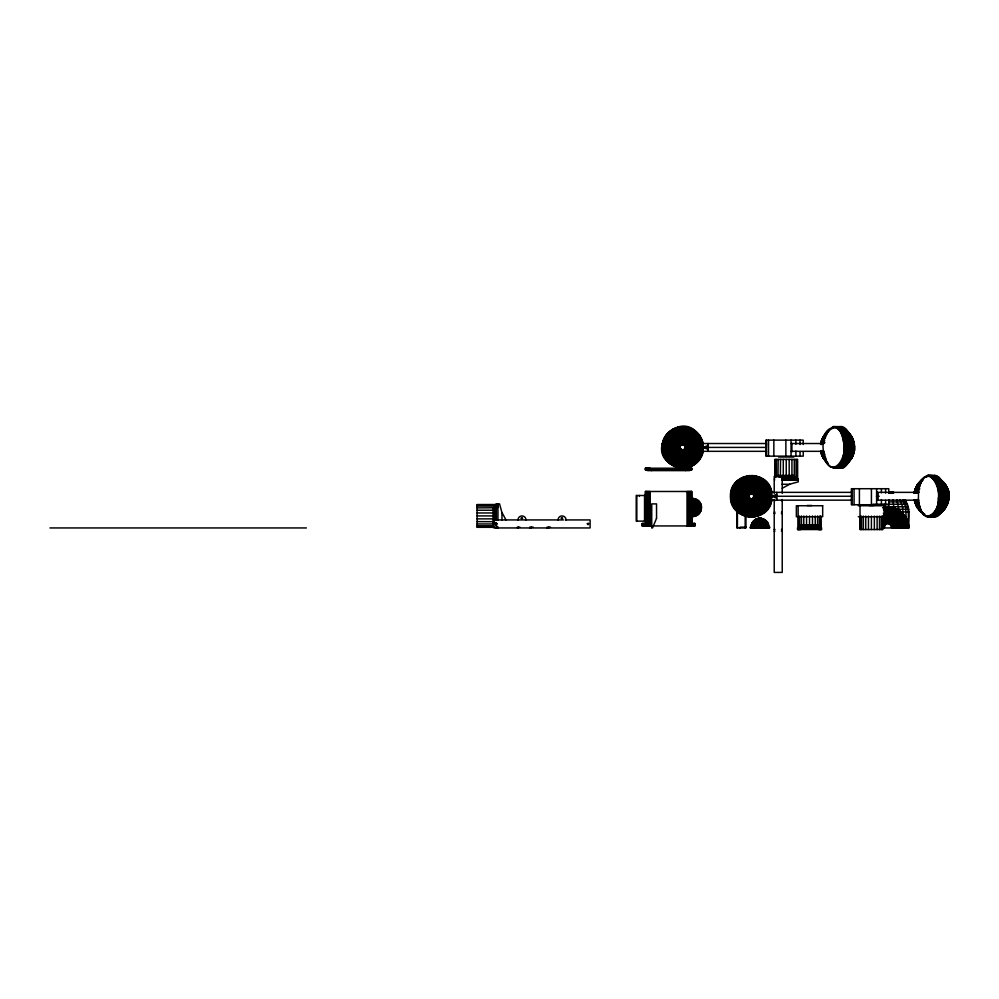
<?xml version="1.0" encoding="UTF-8"?>
<svg xmlns="http://www.w3.org/2000/svg" width="999" height="999" viewBox="0 0 999 999"><rect width="100%" height="100%" fill="white"/><g stroke="black" fill="none" stroke-linecap="round" stroke-linejoin="round"><path stroke-width="1.5" d="M828.296 431.093L828.82 430.644C824.799 433.916 820.354 438.998 821.453 444.53M823.276 450.799C824.225 474.026 844.192 472.49 844.093 450.025C852.584 451.361 856.692 444.218 853.183 454.545C851.672 455.569 855.082 450.699 854.557 448.726C854.807 446.203 854.245 443.731 853.633 441.308C848.75 423.339 822.002 420.754 823.526 443.519M915.746 488.236L917.994 483.828L922.352 479.483C917.119 482.567 913.223 492.519 915.571 491.758M915.434 492.157L915.621 490.372L915.259 491.77L915.846 491.046M917.981 500.162L921.078 511.451L923.775 515.109L927.559 517.057L934.14 516.233L940.022 513.424L945.666 507.617L948.376 500.099L947.639 503.396C957.142 481.056 917.931 460.502 917.981 492.357M844.093 450.025C844.255 441.845 843.481 429.77 834.415 426.623M853.608 448.189L853.833 445.566L844.093 444.805M844.155 448.726L853.87 448.339L853.883 447.415M853.87 448.339L853.87 446.491L844.155 446.103M887.237 507.28L884.24 513.211L882.729 527.947L908.903 527.947C908.328 518.643 911.125 507.704 904.757 499.725M928.208 517.095C942.769 511.101 942.769 481.418 928.208 475.424M945.554 497.352L945.554 495.167M947.551 495.367C948.7 506.168 940.946 517.057 929.52 516.933M938.61 497.564L947.452 497.302L948.863 497.052L948.875 496.266L948.863 495.467L947.452 495.229L938.61 494.955M927.559 475.462C939.947 471.004 962.774 502.834 938.548 498.876M757.604 527.147L758.278 520.854L759.615 518.319M886.65 522.552L887.736 507.28M821.116 451.685L822.502 456.668L827.622 463.136C824.762 463.274 818.606 447.764 821.765 453.234M840.059 428.209L837.799 427.335C846.003 428.196 854.357 436.388 853.558 444.817M914.535 500.099L917.606 508.179L924.824 514.572L924.25 514.16M947.601 492.569L947.502 491.071L947.714 492.994M948.376 492.42L948.401 491.246M885.351 523.938L886.063 513.211L887.574 507.28M682.529 450.137C672.464 442.819 693.431 444.18 682.529 450.137L681.393 468.206C633.266 456.568 685.589 397.227 703.171 443.519M662.574 447.415C661.388 420.629 705.656 422.028 702.784 448.676C702.347 475.487 658.091 471.316 662.824 444.905M666.845 446.416L666.845 448.414M696.84 448.301L696.84 446.528M701.71 451.048L701.947 447.415M766.433 451.323L702.722 451.323L702.722 443.519L766.433 443.519L765.846 456.143L803.221 456.143L803.221 451.773M771.815 500.162C768.531 524.413 729.183 520.691 730.506 496.266C729.183 471.828 768.531 468.106 771.815 492.357M748.626 496.266C755.232 485.764 755.294 506.755 748.626 496.266L730.506 496.266M755.469 527.147L756.767 520.854L759.327 518.319M851.947 500.162L771.365 500.162L771.365 492.357L851.947 492.357M884.09 523.938L885.151 513.211L887.399 507.28M914.797 491.57L915.509 488.673L915.421 492.332M937.349 506.293L941.707 505.956L946.44 504.22L948.088 502.372L947.826 499.438M753.621 527.147L755.469 520.854L759.09 518.319M795.953 479.058L794.492 476.91L777.971 476.91L778.184 459.428M799.525 527.947L800.898 527.01L801.473 524.737L817.569 524.737L818.131 527.01L819.517 527.947M845.878 449.912L845.941 448.663M847.851 449.837L847.851 444.992M853.833 449.263L853.883 447.752L854.407 448.214M854.37 449.001L854.407 447.914M948.825 497.852L948.338 496.603M820.878 450.811L820.966 452.435M821.74 452.247L821.665 450.686M914.422 499.662L917.244 507.617L923.438 513.736L918.805 508.541M948.488 492.869C949.062 486.426 941.995 483.653 936.637 484.016M682.879 444.705L684.015 426.623M750.037 517.057L751.173 498.976M751.51 493.543L752.647 475.462M751.323 527.147C750.674 515.684 769.355 515.796 768.805 527.147M751.011 527.147C750.948 522.802 754.47 518.793 758.79 518.319M852.746 452.31L851.76 455.744L852.01 455.007M914.959 491.183L917.244 484.915L921.84 479.932M851.048 449.587L850.686 452.784M853.596 448.376C854.819 459.215 844.28 468.543 833.765 468.256M854.395 448.414C855.431 455.007 848.626 458.179 842.894 457.455M946.577 499.238L946.577 493.281M948.313 496.94L948.675 499.413L947.202 500.374L938.311 501.448M884.078 504.245L883.853 506.73L908.216 506.73M827.472 432.804L821.715 439.96L820.878 444.018L823.351 436.675L827.784 431.605L824.837 436.813L823.276 444.031M915.121 490.809L916.57 486.176L920.778 483.079C929.432 464.51 941.133 488.723 938.148 498.776C939.922 511.875 924.1 525.511 919.667 506.58L915.721 504.158L914.347 500.187L918.643 502.21M664.71 440.297L663.486 448.626L665.746 456.743M701.173 448.576L700.886 450.886M701.798 449.825L701.91 448.626M731.518 495.017L731.643 493.768M737.2 495.367L737.874 491.883M769.705 498.576L769.705 493.943M822.052 444.318L822.489 441.333L823.75 440.771M843.855 452.597L852.746 451.523L853.009 447.415L852.609 442.307L843.668 440.984M835.464 468.032C845.216 467.682 855.082 458.379 853.845 448.426M915.596 493.169L918.056 484.215L921.652 481.431L916.046 487.012M916.333 493.281L916.582 491.346M917.507 493.007L917.619 491.945M918.905 488.886L918.343 492.657L916.82 492.882L918.381 485.651L921.328 480.444M918.518 491.283L918.381 500.012M943.943 499.725L943.655 501.985M934.852 512.312L941.258 511.088L944.467 509.003L947.664 503.721L948.8 497.752L948.088 502.372M853.158 453.234C852.359 460.389 845.454 466.471 838.198 466.271M680.094 468.094L682.367 450.112M683.041 444.717L685.314 426.748M748.738 516.933L750.998 498.963M751.685 493.568L753.958 475.586M494.13 524.063L493.144 523.963L493.144 507.879L496.753 506.206M821.952 441.271L822.801 437.649L826.66 432.455M821.653 450.849L821.952 455.507L826.66 462.375M824.525 437.749L821.49 440.621L820.703 444.268L822.439 438.761L824.837 436.813M821.49 444.38L821.727 442.932L821.365 444.318L821.59 443.643M843.668 453.858L851.36 452.997L852.609 452.522L852.896 450.936M918.643 490.309L914.934 491.708L914.122 493.044L915.721 488.374L919.667 485.951L919.355 486.988L915.484 489.16L914.235 493.106L916.258 486.875L920.778 483.079M477.11 510.227L493.643 510.214L496.753 508.216M853.958 442.395L854.395 446.416L853.621 446.94M938.123 489.822L947.064 491.158L948.563 492.345L948.8 494.767L948.8 493.044C947.089 485.302 941.533 477.047 932.654 477.41M662.412 443.544L662.412 451.286L665.259 458.491M663.611 445.005L663.798 443.806M665.496 445.242L665.896 443.106M668.793 444.767L668.793 450.074M699.75 450.674L699.75 444.168M731.056 492.395L730.731 497.564L731.693 502.647M731.58 492.495C725.386 518.581 769.13 525.499 771.315 498.788C775.848 473.189 733.291 467.819 731.468 493.756M735.726 493.281L735.726 499.238M767.107 498.251L766.733 500.212M782.454 478.658L783.278 475.949L783.291 459.428M824.237 442.058L824.637 440.035M851.71 453.271L851.885 452.335M852.771 451.798C852.572 458.491 847.614 464.348 840.409 463.474M947.651 500.749L947.901 499.95L947.502 501.461L947.776 500.024M948.675 498.726L947.614 502.072M825.961 434.265C820.566 441.009 822.739 436.501 821.553 444.243M821.553 450.586L821.315 453.546M678.796 467.882L682.192 450.087M683.216 444.742L686.613 426.948M747.439 516.733L750.836 498.938M751.847 493.593L755.244 475.799M496.665 523.576C493.294 522.352 497.477 526.723 496.341 523.114L496.753 525.074M692.632 516.408C704.058 516.933 704.058 498.089 692.632 498.613M692.632 516.096C696.865 516.171 700.923 512.887 701.448 508.628L698.051 513.623L692.632 515.209M780.369 476.91L780.544 459.428M821.478 443.731L821.74 442.594M822.302 442.207L824.15 436.101L826.385 433.516M847.252 454.545L846.727 456.743M919.155 487.737L918.843 489.173L915.096 490.834L914.322 493.331M919.455 489.448L919.679 488.386M939.46 504.72L939.709 503.571M944.954 502.647L944.492 504.62M664.522 443.943L664.772 442.819M701.61 451.024L699.038 457.792M702.984 451.323L700.811 457.367M682.879 450.137L684.015 468.206C693.269 467.769 701.573 460.452 703.171 451.323M734.302 493.007L734.839 490.896M765.259 498.913L764.822 500.636M769.742 502.247L770.591 496.266L769.992 491.471M771.628 500.162L770.991 502.647M948.75 494.28L948.675 493.106L947.202 492.145L938.311 491.083M822.689 440.596L821.877 442.22M823.401 440.646L823.638 439.76M918.168 488.873L918.705 486.963M945.966 503.034L945.491 504.782M948.251 500.536L943.568 507.317M677.522 467.594L682.03 450.049M683.378 444.78L687.886 427.235M746.166 516.446L750.674 498.901M752.022 493.631L756.53 476.086M888.773 493.081L888.773 488.711L851.385 488.711L851.385 504.732L888.773 504.732L888.773 500.362M701.448 508.329L698.925 511.95L692.632 513.798M663.461 442.482L663.811 441.283M667.307 443.469L667.931 441.57M696.428 450.936L695.878 452.634M697.814 452.335L698.101 451.373M731.33 491.121L733.903 485.189L737.2 481.206M733.416 491.658L733.741 490.546M767.844 501.623L768.144 500.574M769.267 500.861L768.556 503.071M769.992 501.048L767.594 506.58M852.572 454.145L853.021 452.784M915.596 490.384L915.146 491.995L915.421 491.071M821.128 441.833L820.991 443.581M822.077 441.533L827.622 431.693L824.849 434.503L823.026 438.286M849.762 456.718L850.037 455.781M914.672 490.684C913.473 495.729 915.484 486.75 919.08 488.061L920.916 482.542M915.446 490.896L915.309 492.569M496.341 512.137L493.643 512.962L477.11 512.974M822.689 439.647L822.277 441.034L822.701 440.109M853.408 454.058C852.322 459.178 846.34 460.764 841.795 460.701M676.261 467.232L681.867 450M683.541 444.83L689.148 427.597M744.904 516.083L750.499 498.851M752.185 493.681L757.779 476.448M821.965 439.822L824.45 434.977L827.297 432.18M752.434 525.062L752.971 523.139M948.8 499.475L945.816 501.835L938.123 502.697M947.164 504.283L945.304 508.179L940.746 512.499L941.757 511.988L947.402 503.858L946.016 507.005L943.418 509.415L935.351 511.451M699.575 511.513L700.374 509.577M822.464 440.247L822.239 440.884L822.914 439.822M825.162 438.124L825.798 436.363M849.949 458.578C848.763 463.573 843.743 470.866 837.936 467.232M850.748 456.755L851.036 455.931M915.034 489.46L918.381 485.651M916.445 488.673L916.483 487.912M917.432 487.749L917.706 486.925M940.534 507.642L940.871 506.63M943.905 506.456L944.217 505.556M854.407 446.615C854.058 446.69 853.92 440.022 852.122 437.649M700.374 509.515L699.575 511.376M852.447 455.844L849.6 460.789L846.528 462.15M669.23 443.044L670.741 439.822M698.838 453.808L699.2 452.784M699.912 454.233L700.311 453.134M700.699 454.545L701.111 453.396M732.454 490.122L732.879 488.948M733.441 489.173L732.13 495.054L732.604 501.073M736.226 491.346L736.563 490.409M919.28 482.305L922.639 480.007L917.606 484.34L916.008 487.837L919.667 482.255L923.438 478.783M946.902 504.695C944.917 510.651 939.11 515.334 932.654 515.109M948.675 499.413L948.75 498.239M840.896 462.599L848.963 460.576L851.56 458.154L852.184 456.218L850.074 460.327M916.283 487.462L918.393 483.354M823.438 438.386L823.164 439.085L824.799 436.538M919.005 486.063L919.704 484.39M920.004 484.952L920.379 483.991M936.587 514.448C950.848 509.365 950.349 478.409 933.228 478.009M945.204 505.606L944.567 507.142M675.037 466.795L681.705 449.95M683.703 444.892L690.371 428.047M743.668 515.634L750.336 498.788M752.347 493.731L759.015 476.885M701.448 508.091L698.051 511.038L692.632 511.95M916.558 487.137L919.667 482.255M946.053 505.694C944.879 510.926 939.222 513.199 934.34 513.124M753.496 524.075L753.895 523.139M664.81 440.334L665.746 438.099M665.496 440.609L667.732 436.538M666.57 441.034L667.007 440.035M700.674 455.869L701.173 454.732M733.353 489.135L733.828 488.024M734.14 489.448L734.602 488.386M735.214 489.872L735.651 488.873M738.174 491.046L738.935 489.435M765.721 503.034L766.121 502.11M767.469 502.647L765.996 505.556M770.554 503.871L767.257 509.428L763.486 512.974M848.875 460.189C847.377 464.872 842.806 468.931 837.649 467.12L838.898 467.282M918.693 484.677L916.757 487.375M939.759 509.515L940.159 508.591M945.941 505.294L945.641 505.956L946.428 504.607M948.963 498.214L946.103 499.637L938.448 500.162M673.838 466.271L681.543 449.875M683.865 444.955L691.57 428.559M742.469 515.109L750.187 498.726M752.497 493.806L760.214 477.41M824.237 452.784C829.17 482.979 848.963 459.053 843.293 441.221C838.486 412.4 817.856 436.838 824.237 453.608M844.879 461.526L845.304 460.664M849.762 459.003L850.124 458.291L848.763 459.29M850.798 457.717L851.41 456.818L850.549 458.329L851.198 457.117M664.01 438.623L667.644 433.279M668.319 440.646L668.781 439.76M697.09 454.183L694.954 457.554M697.901 455.781L698.401 454.807M699.662 456.743L700.212 455.656M733.366 487.799L733.94 486.688M733.928 488.061L737.312 483.079M763.76 503.084L764.16 502.297M767.569 505.182L768.094 504.145M768.905 505.919L769.467 504.795M672.664 465.671L681.393 449.8M684.015 445.03L692.744 429.158M741.308 514.522L750.037 498.651M752.659 493.881L761.375 478.009M853.596 446.453L854.432 444.83L852.746 443.306L843.855 442.232M854.395 446.416L853.833 445.566M948.313 495.591C949.425 492.782 940.658 494.143 938.548 493.656M824.038 437.087L824.724 435.951M940.758 510.526L941.195 509.752M942.419 509.627L942.831 508.916M941.832 511.451C940.196 515.222 935.476 518.918 931.48 516.083L938.098 514.572M943.843 508.503L944.992 507.18L943.443 509.115L947.414 504.345L947.726 499.7M946.153 505.157L945.566 506.131M699.575 510.976L700.037 510.576M947.152 504.945L943.818 508.616L935.813 510.526M853.845 446.403L854.22 444.268M851.485 456.443L852.222 455.194M665.297 437.849L665.933 436.775M665.834 438.149L666.445 437.1M667.494 439.061L668.668 437.225M695.117 454.245L693.618 456.443M735.127 487.35L735.714 486.338M736.138 487.899L736.7 486.963M737.412 488.611L737.924 487.749M765.271 503.921L763.586 506.393M768.306 505.581L766.995 507.642M944.517 509.178L946.627 505.057M852.122 457.192C848.675 462.175 843.306 468.444 836.55 467.182M919.23 482.567L916.857 486.838M853.433 454.208L850.399 457.08L842.557 458.578M947.889 503.059L944.53 506.868L936.637 508.503M671.54 465.01L681.243 449.712M684.165 445.117L693.868 429.82M740.184 513.848L749.887 498.563M752.796 493.968L762.512 478.671M850.411 459.215L845.778 463.811L847.439 462.038M847.539 461.451L847.964 460.789M917.045 486.863L917.669 485.964M940.583 512.475L941.083 511.7M753.209 523.139L753.558 522.265M942.806 510.526L944.105 508.541M821.29 441.308L824.225 438.723M849.262 459.877L846.29 463.648L842.781 465.459M666.37 437.05L667.045 436.039M669.28 438.898L669.842 438.074M697.352 456.718L696.066 458.479M697.677 458.291L698.326 457.33M698.276 458.728L698.95 457.729M698.776 459.09L699.475 458.054M699.412 459.565L700.149 458.491M739.385 488.673L743.756 484.303M762.799 504.582L763.311 503.858M767.557 508.041L768.256 506.993M699.575 510.339L700.037 509.677M670.454 464.273L681.106 449.612L669.417 463.474M684.303 445.217L694.954 430.557M739.098 513.124L749.75 498.464M752.946 494.055L763.586 479.408M849 460.277L847.714 461.8L848.638 460.589M920.928 482.23L921.378 481.618L918.268 484.802L919.467 483.404M941.533 510.914L941.995 510.302L940.296 511.238M884.078 509.902L886.912 507.28M754.407 522.265L755.007 521.478M701.448 507.804L698.051 509.34L692.632 509.815M667.132 436.101C673.438 426.86 687.949 425.487 695.878 433.379M671.241 439.085L673.676 436.501M695.953 461.526L698.363 458.791M735.139 484.49L735.913 483.491M736.375 485.377L737.087 484.465M737.312 486.063L739.472 483.616M765.609 508.054L766.32 507.142M766.171 508.528L766.92 507.579M766.645 508.928L767.419 507.942M684.44 445.317L695.978 431.368M738.061 512.312L749.612 498.351M753.071 494.168L764.622 480.207M823.451 436.713L824.512 435.626M824.125 437.125L824.799 436.376M847.09 462.062L846.615 462.624L848.151 461.351M930.806 516.446C947.751 513.998 947.751 478.533 930.806 476.086M940.071 513.174L936.575 515.946L932.816 515.946M826.285 434.24L827.209 433.042M824.375 436.501L826.548 434.765M848.226 460.889L845.629 463.548L846.128 463.111M943.256 510.277L936.925 515.172L929.27 516.758L931.617 516.233L930.993 516.033M667.27 434.652L668.094 433.703M667.394 434.752L672.065 430.644M668.443 435.614L671.827 432.442M669.33 436.363L670.054 435.539M670.454 437.287L671.116 436.538M697.539 459.69L690.896 464.835M698.626 460.589L694.842 464.123L689.085 467.057M739.098 486.126L739.76 485.377M762.262 505.294L761.038 506.593M765.446 509.515L766.258 508.591M922.676 479.857L920.554 481.793M918.343 485.377L917.457 486.351M668.443 462.599L680.843 449.4M696.965 432.23L684.69 445.554L697.889 433.154M737.075 511.451L749.487 498.239M753.209 494.28L765.609 481.068M851.897 456.543C850.461 461.738 845.054 464.46 839.884 464.273M496.341 508.791L496.753 505.869M694.293 458.291L692.831 459.665M695.354 459.29L692.906 461.451M685.576 470.616L685.976 469.817M689.984 469.817L689.585 470.616L647.589 470.616L647.19 469.817M737.237 483.017L742.02 479.308L748.925 477.16M765.371 509.44L762.662 511.838M796.328 479.058L796.503 480.257M667.519 461.675L680.719 449.275M736.151 510.526L749.362 498.126M753.321 494.405L766.533 482.005M668.568 432.355L672.752 429.32L678.833 427.122M694.505 461.675L695.379 460.914M696.303 461.9L694.38 463.486M761.475 508.503L762.225 507.854M762.399 509.627L763.224 508.916M763.136 510.526L764.01 509.752M764.01 511.563L764.947 510.739M948.338 495.929L948.863 495.467M823.613 437.737L826.835 432.817M841.82 465.409L842.369 464.922L840.259 465.384M697.514 513.648L698.301 512.986L696.64 514.448M920.304 482.33L922.651 480.644M666.645 460.701L680.606 449.15L665.846 459.665M684.802 445.679L698.763 434.14M732.654 505.057L735.426 509.428L749.25 498.002M753.433 494.53L767.394 482.979M845.029 464.897L850.037 459.478M939.485 513.736L941.258 512.275M849.175 461.376L843.83 464.41L839.347 465.01M943.63 510.214L938.273 513.249L933.803 513.848M940.234 512.662L936.325 515.359L934.515 515.472M845.266 463.911L839.06 467.507M669.929 431.98L671.965 430.507M672.577 435.164L675.049 433.491M691.733 458.329L689.522 459.827M694.48 463.623L695.479 462.849M738.174 480.344L741.395 478.159M740.284 482.892L742.045 481.618M741.208 484.016L742.007 483.404M759.665 507.717L760.376 507.18M684.902 445.816L699.562 435.164M734.49 508.503L749.138 497.864L733.753 507.43M753.546 494.667L768.206 484.016M825.686 433.716L826.573 433.141M839.684 465.884L838.498 466.658M833.104 468.206C851.21 468.506 851.385 427.397 834.177 427.122M920.666 480.894L921.665 480.257M822.489 441.333L820.579 444.193L823.551 441.845M884.065 508.691L886.6 507.28M825.186 435.914L821.952 439.335L821.653 443.981M757.08 520.204L757.741 519.742L755.032 520.779L755.681 520.779M755.194 520.779L756.955 519.742M674.375 435.951L675.112 435.452M739.672 480.194L740.696 479.495M740.459 481.293L741.42 480.631M759.864 509.677L760.689 509.115M762.225 511.238L760.264 512.487M761.713 512.599L762.724 511.913M782.229 488.274L789.872 484.165L798.251 481.868L798.251 478.658L781.83 478.658M887.075 507.28L883.99 511.413L900.599 511.413L905.956 517.519L908.566 525.224L891.82 525.224M665.109 458.578L680.406 448.876M685.002 445.954L700.299 436.251M753.646 494.805L768.93 485.102M852.609 452.522L854.345 450.636L853.758 449.088M691.221 460.839L689.472 461.8M691.058 462.624L691.995 462.062M691.62 463.636L692.619 463.049M692.032 464.373L693.069 463.761M693.343 464.185L691.158 465.384M742.831 482.842L743.681 482.33M759.702 511.463L760.639 510.914M761.663 512.512L754.969 515.272M762.412 513.698L760.139 514.947M843.918 465.322L840.671 466.67M837.936 427.597C842.794 424.325 847.764 429.732 849.187 434.14M842.706 465.347C856.593 460.826 854.882 426.598 838.673 428.009M696.64 513.523L697.514 513.011M938.923 513.986L933.516 516.346L931.193 515.971L934.702 516.296M756.443 520.204L758.116 519.405M935.114 515.509L937.799 514.273M664.447 457.455L680.319 448.726M685.089 446.103L700.961 437.375M733.091 506.293L748.963 497.577M753.733 494.955L769.605 486.226M673.051 429.857L675.324 428.796M673.788 431.193L674.824 430.669M674.35 432.217L676.311 431.281M675.873 435.002L676.673 434.602M742.432 480.044L743.468 479.52M742.981 481.056L743.955 480.569M744.517 483.853L747.826 482.542M496.753 507.754L477.11 507.879M823.975 439.735L821.103 442.02L820.778 444.48M821.265 443.756L824.937 442.632M852.746 451.523L854.22 450.574L853.808 448.763M914.809 492.594L918.468 491.471M663.848 456.293L680.244 448.576M685.164 446.253L701.56 438.549M732.492 505.132L748.888 497.415M753.808 495.104L770.192 487.387M886.75 507.28L883.478 509.902L898.301 509.902L900.599 511.413M944.192 507.767L936.238 509.54M932.104 476.086C936.525 473.751 940.758 478.184 942.294 482.005M918.805 483.978L919.592 483.678M946.89 502.347L937.899 503.933M675.936 433.042L676.847 432.642M687.924 460.589L688.736 460.239M689.085 463.548L690.097 463.111M689.522 464.622L690.584 464.16M689.822 465.409L690.946 464.922M742.544 477.572L750.049 475.649M743.106 478.746L744.218 478.271M744.58 481.88L745.491 481.481M757.379 509.078L755.719 509.74M757.729 512.4L758.728 511.963M841.245 465.821C852.259 457.604 852.222 429.008 835.713 426.948M843.643 465.721L836.35 467.594M663.336 455.082L680.169 448.414M685.227 446.416L702.072 439.747M731.967 503.933L748.813 497.265M753.87 495.267L770.716 488.586M708.129 445.467L703.109 447.415L708.129 449.375M776.772 494.305L771.74 496.266L776.772 498.214M886.45 507.28L883.64 508.691L895.866 508.691C901.76 511.138 906.343 516.396 907.991 522.552L889.172 522.552L888.086 507.28M675.886 430.207L678.096 429.495M687.612 462.537L688.548 462.2M689.785 465.309C682.654 468.244 673.888 466.283 668.668 460.589M688.835 466.308L690.009 465.884M688.898 466.471L690.084 466.046M744.03 477.797L745.204 477.372M744.53 479.058L745.629 478.658M744.954 480.132L747.027 479.458M757.192 511.038L755.294 511.663M695.691 514.91L693.681 515.184M884.739 507.817L886.313 507.28M662.886 453.858L680.119 448.251M685.289 446.578L702.522 440.984M731.53 502.697L748.763 497.102M753.933 495.417L771.166 489.822M836.862 427.122L840.733 427.122M838.373 467.182L836.488 467.544L839.447 468.032M946.902 487.837C943.88 479.732 934.752 474.537 926.26 475.799M932.816 476.585C937.724 474.675 942.482 481.468 943.718 483.803M931.293 516.233L933.64 516.758L929.395 516.346L933.678 515.971M884.477 507.817L886.175 507.28M805.731 527.947L806.53 525.724L806.568 515.996M695.691 513.923L693.681 514.385M676.723 429.008L677.896 428.671M678.321 433.941L680.044 433.504M688.061 463.923L685.951 464.46M687.312 465.347L688.423 465.022M746.428 481.143L748.363 480.644M755.943 514.185L757.067 513.861M756.28 515.496L757.479 515.147M757.729 515.909C749.887 518.556 740.634 515.871 735.426 509.428M884.215 507.817L886.051 507.28L883.978 507.817M662.524 452.597L680.069 448.089M685.339 446.74L702.884 442.232M731.168 501.448L748.713 496.94M753.983 495.591L771.528 491.083M883.753 507.817L885.813 507.28M883.353 507.817L885.614 507.28L883.553 507.817C896.315 504.395 908.665 515.309 908.74 527.947M836.113 468.069L838.436 467.544M930.032 476.136L936.65 475.799M758.903 518.319C754.457 519.018 751.91 523.726 752.172 527.947M930.569 516.92L932.879 516.383M883.178 507.817L885.526 507.28L883.029 507.817M929.919 516.883L932.254 516.346M836.987 467.232L841.545 466.558L843.281 465.047L838.785 465.671M677.722 428.009L678.945 427.734M677.759 428.184L680.219 427.709M678.746 432.018L680.706 431.643M686.226 461.138L683.591 461.55M686.325 466.421L687.512 466.158M687.836 467.42L680.119 467.907L671.64 464.86M746.365 476.86L747.589 476.585M746.403 477.023L747.627 476.748M754.869 509.977L747.826 509.977M755.656 513.061L753.521 513.474M756.131 514.91L750.137 515.472L744.255 514.16M937.736 513.898L933.228 514.522M662.237 451.323L680.032 447.927M685.376 446.903L702.747 443.593M730.881 500.162L748.676 496.765M754.02 495.754L771.378 492.445M934.702 475.424L930.406 475.974L936.001 475.586M928.208 516.296L931.73 515.971L929.47 516.133M685.676 463.024L679.72 463.024M747.876 478.084L754.807 478.084M753.858 516.133L755.094 515.946M802.209 527.947L803.745 525.724L803.833 515.996M662.037 450.025L680.007 447.752M685.401 447.077L702.946 444.855M730.669 498.876L748.651 496.603M754.045 495.916L771.59 493.706M680.119 426.923L681.405 426.798M680.381 429.058L685.027 429.058M683.953 467.245L685.189 467.12M748.913 477.06L753.77 477.06M749.175 479.045L753.521 479.045M753.333 512.025L749.35 512.025M753.833 515.971L748.85 515.971M840.097 426.923L842.469 426.748M841.807 426.623L833.765 426.585M835.014 467.295L837.274 467.12L836.026 467.282M835.713 467.882L838.049 467.707M930.169 516.733C945.166 512.025 945.166 480.494 930.169 475.799M837.599 466.795C855.269 465.621 855.269 429.22 837.599 428.047M932.055 515.634C949.712 514.46 949.712 478.059 932.055 476.885M925.623 516.446L927.996 516.271M830.544 467.232L832.929 467.057M936.15 477.06L938.536 476.885M661.912 448.726L679.994 447.589M685.414 447.252L703.059 446.141M931.692 475.649L932.342 475.599M730.544 497.564L748.626 496.428M754.058 496.091L771.703 494.98M931.105 516.083L929.857 516.083M841.358 461.675C846.653 461.963 853.471 459.016 853.333 452.872L849.612 454.508L843.443 455.082M693.681 513.124L691.832 513.174M842.194 459.665C847.639 460.252 855.668 456.605 853.558 450.012M937.012 507.43L941.383 507.042L946.178 505.119L947.427 503.359L947.714 499.525M843.193 456.293C847.177 456.58 856.068 455.207 853.695 449.4M937.636 505.132C941.395 504.982 948.638 504.87 948.488 499.662M843.993 451.323L852.871 450.512L854.345 448.913M790.983 443.519L823.938 443.519M661.862 447.415L679.982 447.415M685.426 447.415L766.433 447.415M844.18 447.415L854.595 447.415M790.983 451.323L823.938 451.323M778.621 457.018L793.843 457.018M645.354 468.219L691.832 468.219L691.832 469.817L645.354 469.817M647.19 470.217L689.984 470.217M778.184 475.449L794.28 475.449L794.492 476.91M778.159 475.949L794.305 475.949M778.096 476.448L794.38 476.448M783.129 477.335L794.655 477.335M783.041 477.722L794.854 477.722M782.941 478.046L795.079 478.046M782.829 478.309L795.341 478.309M782.716 478.496L795.629 478.496M781.83 480.257L798.251 480.257M781.917 484.265L789.622 484.265M888.86 492.057L894.055 492.569L888.86 492.569M918.98 492.357L877.909 492.357L877.909 500.162L918.98 500.162M645.354 495.492L636.213 495.492L636.213 521.128L645.354 521.128M754.058 496.266L851.947 496.266M876.398 496.266L879.22 496.266M938.635 496.266L949.05 496.266M691.832 497.802L692.632 497.802L692.632 517.207L691.832 517.207M691.832 498.139L692.632 498.139M691.832 499.1L692.632 499.1M691.832 500.649L692.632 500.649M774.213 500.661L775.012 500.661M781.43 500.661L782.229 500.661M691.832 501.835L693.681 501.885M888.86 501.898L906.218 501.898M691.832 502.659L692.632 502.659M496.341 504.058L497.952 504.058M496.341 504.245L497.952 504.245M872.839 504.245L907.379 504.245M497.952 504.52L477.11 504.545L477.11 527.297L497.952 527.335M477.11 504.932L497.952 504.845M691.832 504.994L692.632 504.994M496.341 505.219L497.952 505.219M807.117 505.506L811.925 505.506M869.018 505.506L873.825 505.506M497.952 505.656L496.753 505.993M858.266 505.744L884.577 505.744M477.11 506.068L497.952 506.118M497.952 506.605L496.753 506.78M496.341 507.105L497.952 507.105M885.214 507.28L893.306 507.817L898.251 509.902M691.832 507.504L701.448 507.504M895.204 509.303L908.728 509.303M691.832 510.014L692.632 510.014M897.901 510.589L899.724 512.05M900.261 511.913L908.903 511.913M774.213 512.2L775.012 512.2M781.43 512.2L782.229 512.2M691.832 512.362L692.632 512.362M883.353 513.211L902.646 513.211M774.213 513.561L775.012 513.561M781.43 513.561L782.229 513.561M886.138 513.773L889.684 513.773M890.559 513.773L893.131 513.773M895.504 513.773L896.24 513.773M897.601 513.773L898.238 513.773M899.375 513.773L900.324 513.773M900.723 513.773L903.021 515.746M691.832 514.373L692.632 514.373M883.803 515.259L904.445 515.259M884.927 515.746L887.911 515.746M896.428 515.746L898.039 515.746M899.5 515.746L900.161 515.746M477.11 515.921L496.341 515.921M691.832 515.909L692.632 515.909M858.266 516.72L884.577 516.72M691.832 516.883L692.632 516.883M882.329 517.519L905.956 517.519M890.084 517.932L898.113 517.932M900.561 517.932L901.947 517.932M757.604 518.543C763.099 516.945 768.668 521.615 768.506 527.147M477.11 518.868L493.643 518.881L496.341 519.705M756.505 518.918L763.311 518.918M755.469 519.443L764.36 519.443M563.448 519.93L493.943 519.93L493.943 527.947L590.109 527.947L590.109 519.93L565.297 519.93M883.128 519.967L907.154 519.967M754.495 520.079L765.321 520.079M758.653 520.779L764.622 520.779M753.621 520.854L766.196 520.854M477.11 521.615L494.13 521.69M752.859 521.728L766.97 521.728M882.904 522.552L887.911 522.552L887.911 507.28M752.21 522.689L767.619 522.689M896.153 522.752L898.276 522.752M900.249 522.752L901.16 522.752M766.845 523.139L767.057 524.075M645.354 523.538L642.145 523.538L642.17 525.936L695.029 525.936L694.954 523.538M691.832 523.538L695.029 523.538M751.698 523.738L768.131 523.738M477.11 523.963L493.144 523.963M891.82 523.938L884.003 523.938L884.003 527.947L887.911 519.93L891.82 527.947L891.008 515.259L888.423 507.28M751.323 524.837L768.506 524.837M801.448 525.237L817.582 525.237M882.766 525.224L884.003 525.224M477.11 525.774L493.394 525.774M801.373 525.724L817.657 525.724M751.086 525.986L768.731 525.986M801.26 526.198L817.781 526.198M801.098 526.623L817.931 526.623M477.11 526.91L493.394 526.91M800.898 527.01L818.131 527.01M519.817 527.147L517.37 527.147L517.37 527.947M533.229 527.147L529.882 527.147L529.882 527.947M550.499 527.147L547.09 527.147L547.09 527.947M745.966 527.147L740.009 527.147L740.009 527.947M800.661 527.335L818.368 527.335M496.341 527.597L497.952 527.597M800.399 527.597L818.631 527.597M496.341 527.784L497.952 527.784M800.124 527.784L818.905 527.784M49.95 527.947L306.393 527.947M774.213 529.408L775.012 529.408M781.43 529.408L782.229 529.408M774.213 531.118L775.012 531.118M781.43 531.131L782.229 531.131M843.993 443.519C847.015 444.143 853.071 442.507 854.345 445.929M938.448 492.357L947.314 493.169L948.763 493.881L948.838 495.267M692.632 505.207L698.925 505.881L701.448 507.205M843.443 439.747C847.115 439.71 855.931 440.122 853.758 445.754M937.899 488.586C941.558 488.811 948.975 488.523 948.675 493.793M682.704 426.76L687.836 427.41L692.657 429.32M843.193 438.549L850.948 439.735L853.82 442.02M937.636 487.387L943.83 488.061L948.263 490.859M692.632 503.059L698.925 504.358L701.448 506.93M842.894 437.375C847.939 435.864 856.18 441.133 853.646 444.93M937.349 486.226L945.141 487.574L947.427 489.16L948.251 491.995L947.614 490.447M842.557 436.251L850.399 437.749L853.433 440.621M937.012 485.102C941.133 485.164 947.089 485.889 948.238 490.684M842.194 435.164L846.578 435.589L851.435 437.699L853.183 441.146L853.608 446.653M692.632 501.223L698.925 503.059L701.448 506.693M841.795 434.14C846.79 433.903 853.72 436.326 853.508 442.332M936.238 482.979C941.233 482.742 948.176 485.177 947.951 491.183M841.358 433.154L849.362 435.064L851.897 437.337L853.333 441.958L852.572 440.684M935.813 482.005C941.108 481.718 947.926 484.665 947.789 490.809M840.896 432.23L848.963 434.265L851.56 436.675L852.447 438.986L851.61 437.987M935.351 481.068L941.707 482.23L946.016 485.526M692.632 499.8L698.925 502.06L701.448 506.505M840.409 431.368C846.415 431.006 853.034 435.139 853.158 441.608M934.852 480.207C940.271 479.995 946.178 483.041 947.402 488.673M840.396 428.908L841.558 429.058M839.884 430.557C844.892 430.482 850.723 432.929 851.897 438.286M844.742 430.881L847.789 432.043L852.184 438.623M661.912 446.103L679.994 447.252M685.414 447.589L703.059 448.701M838.798 468.069L836.862 467.707L841.807 468.206M932.704 476.91L933.915 477.06M934.34 479.408C944.13 478.259 947.939 488.311 947.464 496.266M730.544 494.955L748.626 496.091M754.058 496.428L771.703 497.539M692.632 498.913C696.865 498.838 700.923 502.122 701.448 506.381M839.347 429.82C844.217 429.745 849.362 432.117 851.473 436.713M933.803 478.671L940.271 480.007L943.63 482.305M888.86 493.406L888.86 491.883L893.868 492.569M838.785 429.158C847.289 428.434 852.547 436.301 852.896 443.893M890.846 493.406L888.86 491.883L891.395 492.057M838.198 428.559L844.767 429.995L848.089 432.817M924.375 476.885L926.772 477.06M844.38 467.232L841.37 467.42L843.755 467.594M836.35 427.235L840.933 427.922M836.987 427.597L843.643 429.108M836.238 467.42L838.573 467.594M930.706 476.86L933.765 476.61L938.098 477.959M932.104 516.446L929.769 516.271L931.692 516.883M833.104 426.623L835.464 426.798M832.454 426.748L834.827 426.923M926.91 475.586L929.27 475.761M892.694 493.406L888.86 491.883L893.356 492.569M930.406 516.558L934.702 517.095M888.86 491.883L892.532 492.569M681.817 461.55L679.183 461.138M681.443 467.407L678.945 467.095M752.647 475.649L756.48 476.248M662.037 444.805L680.007 447.077M685.401 447.752L702.946 449.975M730.669 493.656L748.651 495.916M754.045 496.603L771.59 498.813M816.82 527.947L815.284 525.724L815.209 515.996M684.69 431.643L686.65 432.018M753.758 477.16L761.713 479.92M753.333 480.494L756.255 481.143M749.175 513.474L747.027 513.061M693.681 500.624L695.691 501.098M850.998 437.512C848.95 430.931 842.344 427.859 836.113 426.76M934.515 477.047L932.254 476.173C937.624 476.698 942.182 480.606 945.229 484.79M935.439 477.784L936.587 478.084M941.433 481.555L943.68 482.567L944.867 484.465M662.237 443.519L680.032 446.903M685.376 447.927L702.747 451.236M730.881 492.357L748.676 495.754M754.02 496.765L771.378 500.087M693.681 499.837L695.691 500.099M893.293 507.817L890.621 507.28L895.816 508.691M762.137 518.543L761.038 518.319L766.021 521.728L767.657 527.947M686.463 427.734L687.687 428.009M686.425 427.909L687.649 428.184M755.094 476.585L756.33 476.86M755.069 476.748L756.28 477.023M679.457 464.46L677.347 463.923M677.896 466.158L679.083 466.421M747.876 514.448L745.629 513.861M746.528 515.009L747.714 515.272M930.656 516.346L932.991 516.883M930.569 475.599L937.237 478.221M930.032 516.383L932.342 516.92M890.209 507.28C899.749 508.853 905.656 518.781 905.506 527.947M662.524 442.232L680.069 446.74M685.339 448.089L702.884 452.597M731.168 491.083L748.713 495.591M753.983 496.94L771.528 501.448M889.897 507.28C898.938 509.303 903.146 519.468 903.096 527.947M760.726 518.319L764.36 520.854L766.196 527.147M918.843 503.346L916.033 502.347L914.235 500.099L915.271 502.534L919.08 504.458L919.442 505.919M687.512 428.671L688.686 429.008M687.312 429.495L689.522 430.207M687.012 430.606L688.061 430.919M686.226 433.691L687.087 433.941M889.772 507.28C898.601 509.515 902.159 519.717 902.172 527.947M755.656 479.458L757.729 480.132M754.869 482.542L756.555 483.091M676.985 465.022L678.096 465.347M790.022 478.658L789.185 475.949L789.185 459.428M813.298 527.947L812.499 525.724L812.462 515.996M822.14 453.871L823.114 457.679L827.784 463.224L825.186 458.916L822.726 456.805L821.265 451.086L823.401 451.91M915.484 502.41C913.261 498.688 917.307 510.501 920.778 509.44L920.004 507.579L915.983 504.92L914.809 499.925L918.468 501.048L919.155 504.795M847.439 432.804L848.351 433.141L845.029 429.945M916.857 505.694L918.805 509.59L922.676 512.662L921.016 510.876M662.886 440.984L680.119 446.578M685.289 448.251L702.522 453.858M731.53 489.822L748.763 495.417M753.933 497.102L771.166 502.697M757.067 478.658L758.154 479.058M676.847 462.2L677.797 462.537M675.386 465.884L676.56 466.308M746.965 509.74L745.316 509.078M745.491 511.038L746.428 511.376M889.372 507.28C897.264 510.414 898.838 520.429 899.075 527.947M823.551 452.997L820.816 451.336L821.715 454.87L825.186 458.916M839.06 427.335L845.266 430.919M663.336 439.747L680.169 446.416M685.227 448.414L702.072 455.082M731.967 488.586L748.813 495.267M753.87 497.265L770.716 503.933M760.489 518.319L763.061 520.854L764.36 527.147M889.222 507.28C896.69 510.801 897.614 520.641 897.951 527.947M690.084 428.796L691.233 429.295M688.548 432.642L689.472 433.042M758.953 477.06L764.51 480.344L768.056 484.115M757.192 481.481L758.116 481.88M676.673 460.239L677.484 460.589M675.312 463.111L676.311 463.548M674.824 464.16L675.886 464.622M674.462 464.922L675.574 465.409M743.955 511.963L744.954 512.4M743.468 513.011L744.53 513.474M742.02 513.224L744.218 514.26M824.837 458.029L823.975 455.094L821.74 453.696L820.816 451.336L823.75 454.058M845.816 431.805L845.117 430.919M922.164 512.499L919.667 510.277M914.959 501.348L916.258 505.656L920.379 508.528M889.073 507.28C896.016 511.251 896.365 520.816 896.777 527.947M663.848 438.549L680.244 446.253M685.164 448.576L701.56 456.293M732.492 487.387L748.888 495.104M753.808 497.415L770.192 505.132M763.923 520.204L762.874 519.742L763.785 520.204M690.584 430.669L691.62 431.193M690.097 431.718L691.058 432.217M688.736 434.602L691.033 435.951M759.228 479.52L762.225 481.293M758.728 480.569L759.702 481.056M757.379 483.441L758.166 483.853M675.936 461.8L673.363 460.277M674.25 465.384L672.065 464.185M743.681 510.189L744.58 510.639M743.144 513.673L741.033 512.512M741.695 513.823L742.819 514.385M888.91 507.28C895.254 511.738 895.092 520.954 895.579 527.947M664.447 437.375L680.319 446.103M685.089 448.726L700.961 457.455M733.091 486.226L748.963 494.955M753.733 497.577L769.605 506.293M824.225 456.106L821.29 453.534M845.366 431.793L847.09 432.767L845.629 431.281M762.562 519.742L764.135 520.779M935.726 477.047L938.923 478.533L942.357 481.793M696.64 501.498L697.514 501.998M826.123 461.426L825.261 459.702M841.87 428.321L845.778 431.019M844.342 430.669L846.128 431.718M916.82 499.637C917.494 504.757 918.655 511.101 923.7 513.673L923.151 513.136M759.003 482.33L759.864 482.842M675.873 459.827L674.375 458.878M672.789 463.049L673.788 463.636M672.339 463.761L673.376 464.373M743.756 508.229L744.517 508.678M742.981 511.463L741.146 510.302M741.42 511.888L742.432 512.487M852.609 442.307L854.345 444.193M821.49 454.208L824.525 457.08M665.109 436.251L680.406 445.954M685.002 448.876L700.299 458.578M733.753 485.102L749.05 494.805M768.93 507.43L753.646 497.714L768.206 508.503M888.748 507.28C894.355 512.25 893.818 521.053 894.342 527.947M696.64 500.574L698.301 502.035L697.514 501.361M693.768 429.97L699.412 435.277L702.984 443.519M693.343 430.644L694.38 431.343M762.075 479.345L763.124 480.057M761.987 479.495L763.024 480.194M761.663 480.007L766.258 483.928M760.639 481.618L765.384 486.063M758.94 484.303L759.665 484.802M742.831 509.677L740.459 507.854M740.971 512.599L739.01 511.176M897.751 510.589L899.887 512.05M762.075 519.742L762.749 520.204M897.439 510.589L899.512 512.05M495.404 524.537L495.991 525.037L495.991 522.489M897.227 510.589L901.086 513.773M939.572 479.757L940.084 480.132L937.711 478.658M942.669 482.792L940.583 480.569L941.07 481.056M945.454 486.351L946.353 487.137L944.517 483.354M848.8 433.404L850.773 435.939M843.805 430.207L842.706 429.495L846.29 431.181M850.411 435.626L849.649 435.127L849.949 436.251M917.457 506.168L917.582 506.593M918.418 508.329L920.666 511.625M734.49 484.016L749.138 494.667M665.846 435.164L680.506 445.816M684.902 449.013L699.562 459.665M825.162 459.003L825.536 459.665L823.026 457.505L821.578 452.872M896.69 510.589L898.601 512.05M825.961 460.576L823.351 458.154L822.564 454.408M760.214 518.319L761.538 520.854L762.212 527.147M762.662 480.694L764.522 482.23M694.48 431.206L695.479 431.98M760.689 483.404L762.225 484.677M693.581 432.442L695.379 433.928M692.906 433.379L693.768 434.053M692.045 434.553L696.128 438.898M742.319 507.18L743.019 507.717M739.572 512.475L737.624 510.864M672.502 461.451L670.829 460.064M671.028 463.486L667.394 460.077M669.929 462.849L670.928 463.623M669.53 463.336L670.566 464.123M826.385 461.326L823.8 457.954L822.165 451.523M896.365 510.589L898.213 512.05M888.586 507.28C893.331 512.787 892.569 521.103 893.094 527.947M920.379 510.864L917.694 507.579L915.708 500.374M826.835 462.013L821.965 455.007M919.28 510.214L922.639 512.512L922.139 511.838M825.748 461.376L827.297 462.649M735.289 482.979L749.25 494.53M753.433 498.002L767.394 509.54M666.645 434.14L680.606 445.679M684.802 449.15L698.763 460.701M921.328 512.075L916.657 506.518L915.121 501.723M848.638 434.24L849.437 435.002M824.512 459.215L823.451 458.129M496.753 523.626L496.303 522.976L496.303 525.611M695.366 432.117L696.303 432.942M695.042 432.505L698.363 436.039M691.733 436.501L692.407 437.087M739.547 510.526L736.375 507.142M739.073 511.088L733.928 504.458M672.577 459.665L669.28 455.931M670.903 461.675L668.443 459.215M947.339 492.744L948.001 493.169L947.651 491.77M736.151 482.005L749.362 494.405L737.075 481.068M753.321 498.126L766.533 510.526M667.519 433.154L680.719 445.554M684.69 449.275L697.889 461.675M696.415 432.817L697.302 433.703M741.645 506.593L740.434 505.294M736.862 509.865L737.749 510.739M672.377 457.117L673.001 457.742M669.455 461.526L666.37 457.792M667.644 461.563L668.568 462.475M651.598 470.616L651.198 469.817M915.996 503.434L917.706 505.606L917.169 503.921M938.798 479.52L943.843 484.016M917.681 507.742L916.008 504.695M850.449 437.287L852.222 439.647M753.209 498.239L765.609 511.451M668.443 432.23L680.843 445.429M684.565 449.4L696.965 462.599M916.895 507.005L921.652 511.088L917.244 507.617L915.296 502.072M765.371 483.079L768.306 486.938M762.936 485.377L764.198 486.925M761.675 486.563L762.262 487.237M696.74 434.24L700.212 439.173M693.031 437.724L694.168 439.085M739.76 507.142L737.412 503.921M735.913 509.028L736.738 509.977M670.054 459.29L666.208 452.784M765.571 521.478L766.27 522.265M793.943 479.058L791.945 475.949L791.92 459.428M825.536 459.665L824.375 458.329L825.923 460.277M825.686 461.113L827.135 462.787M939.522 478.708L941.083 480.831M738.061 480.207L749.612 494.168M753.071 498.351L764.622 512.312M669.417 431.368L680.968 445.317M684.44 449.513L695.978 463.474M915.846 501.473L915.259 500.749L915.621 502.147M765.609 484.465L766.32 485.377M696.066 436.363L697.352 438.124M737.974 507.317L736.138 504.62M735.276 507.942L736.038 508.928M671.241 455.744L671.79 456.443M665.996 459.565L666.783 460.589M764.822 521.478L765.421 522.265M849.824 435.452L848.588 434.003M739.098 479.408L749.75 494.055M752.946 498.464L763.586 513.124M670.454 430.557L681.106 445.217M684.303 449.612L694.954 464.273M852.434 441.383L853.046 442.22L851.76 439.085L852.01 439.822M699.575 504.67L700.037 505.344M767.419 484.59L768.119 485.614M762.799 487.937L763.311 488.673M697.677 436.538L698.326 437.5M739.884 504.582L737.287 498.039M735.689 507.642L734.39 505.581M919.192 508.716L920.554 510.739M946.465 488.673L947.327 490.384M914.822 502.372L919.355 505.531L919.754 506.993M505.969 519.93L501.848 512.275L499.55 503.896L496.341 503.946L496.341 520.329M938.398 480.606L938.873 481.356M904.22 499.725C910.401 507.792 907.641 518.643 908.216 527.947C908.116 518.031 900.623 508.528 890.584 507.28C900.361 508.716 907.454 518.281 907.279 527.947M849.387 435.164L849 434.553L850.124 436.376M847.539 433.379L847.964 434.053M845.841 432.442L846.303 433.154M823.813 457.28L823.213 456.306M740.184 478.671L749.887 493.968M752.796 498.563L762.512 513.848M671.54 429.82L681.243 445.117M684.165 449.712L693.868 465.01M888.248 507.28L889.759 513.211L890.471 523.938M915.783 502.797L916.695 504.582M822.914 455.007L822.277 453.808M946.215 487.937L946.915 489.098L946.677 488.486M824.849 460.327L823.026 456.543M766.97 486.338L768.094 488.386M764.759 487.749L765.271 488.611M699.625 436.688L700.262 437.762M694.667 439.822L695.516 441.383M670.292 454.245L670.741 455.007M666.483 456.331L667.07 457.33M665.834 456.693L666.445 457.729M665.297 456.98L665.933 458.054M665.147 457.067L665.784 458.154M902.634 499.725L905.618 506.73L906.218 519.205M822.951 455.769L824.799 458.291M699.575 504.033L700.037 504.857L699.575 503.496M942.419 482.892L943.218 484.39M920.091 508.916L920.491 509.627M741.308 478.009L750.037 493.881M752.659 498.651L761.375 514.522M672.664 429.158L681.393 445.03M684.015 449.8L692.744 465.671M699.575 503.633L700.374 505.432M769.442 486.313L771.628 492.357M768.219 486.988L770.092 491.446M766.545 487.899L767.045 488.873M763.76 489.435L764.51 491.046M699.575 438.149L702.06 447.415M733.366 504.72L733.94 505.831M733.216 504.795L733.79 505.919M698.925 438.499L699.45 439.535M697.901 439.061L698.401 440.035M696.628 439.76L697.09 440.646M668.319 454.183L668.781 455.069M918.343 507.142L918.693 507.854M900.099 499.725L902.547 506.73L903.034 514.835M742.469 477.41L750.187 493.806M752.497 498.726L760.214 515.109M673.838 428.559L681.543 444.955M683.865 449.875L691.57 466.271M945.641 486.563L945.941 487.237M944.567 485.377L944.904 486.126M919.342 507.317L919.704 508.141M848.763 435.539L849.125 436.363M768.855 488.024L769.342 489.135M765.721 489.498L766.458 491.346M735.214 502.647L735.651 503.646M733.353 503.384L733.828 504.507M700.836 438.886L701.335 440.047M700.674 438.961L701.173 440.109M669.879 453.446L669.23 451.798M665.496 454.233L665.958 455.294M664.235 454.732L664.735 455.869M664.073 454.795L664.572 455.944M765.921 523.139L766.32 524.075M743.668 476.885L750.336 493.731M752.347 498.788L759.015 515.634M675.037 428.047L681.705 444.892M683.703 449.95L690.371 466.795M943.568 485.202L943.905 486.063M825.798 458.479L825.162 456.718M769.817 488.948L770.229 490.122M768.556 489.448L768.943 490.546M736.226 501.173L736.563 502.11M733.441 503.346L732.429 499.875M732.454 502.397L732.879 503.571M700.699 440.297L701.448 442.607M698.838 441.034L699.2 442.058M695.878 442.207L696.428 443.893M667.931 453.271L667.307 451.373M850.748 438.074L851.036 438.898M847.889 436.538L848.213 437.5M946.577 486.488L947.164 488.236M915.746 504.283L916.345 506.031M822.214 455.444L822.801 457.192M896.815 499.725L898.8 509.303M744.904 476.448L750.499 493.681M752.185 498.851L757.779 516.083M676.261 427.597L681.867 444.83M683.541 450L689.148 467.232M821.478 451.098L821.603 451.685M945.491 487.749L945.741 488.611M942.669 486.338L942.969 487.35M918.705 505.556L918.168 503.646M916.22 503.084L916.445 503.858M849.762 438.124L850.037 439.061M852.671 440.884L852.746 442.532M767.844 490.896L768.144 491.945M764.822 491.883L765.259 493.606M734.839 501.623L734.302 499.512M733.416 500.861L733.741 501.985M701.76 441.221L702.11 442.432M697.814 442.507L698.313 444.443M663.461 452.36L663.811 453.558M663.299 452.397L663.648 453.608M765.846 449.75L766.408 451.835M746.166 476.086L750.674 493.631M752.022 498.901L756.53 516.446M677.522 427.235L682.03 444.78M683.378 450.049L687.886 467.594M946.69 489.435L946.89 490.234M944.492 487.899L944.954 489.872M823.401 454.183L823.638 455.069M822.477 453.446L822.689 454.245M770.753 491.283L771.028 492.507M766.733 492.307L767.207 495.267M665.896 451.735L665.496 449.587M664.522 450.886L664.772 452.023M824.412 453.808L824.637 454.807M767.657 525.062L767.919 527.947M747.439 475.799L750.836 493.593M751.847 498.938L755.244 516.733M678.796 426.948L682.192 444.742M683.216 450.087L686.613 467.882M943.456 489.448L943.943 492.794M851.71 441.57L852.022 443.469M824.075 455.082L823.526 451.323M892.981 499.725L894.005 509.303M731.83 499.987L731.518 497.514M700.886 443.943L701.061 445.092M663.611 449.825L663.798 451.024M941.907 490.284L942.082 491.446M916.445 500.212L916.582 501.173M850.686 442.058L850.961 444.168M852.709 439.385L852.971 441.271M748.738 475.586L750.998 493.568M751.685 498.963L753.958 516.933M680.094 426.748L682.367 444.717M683.041 450.112L685.314 468.094M940.096 491.321L940.234 492.544M918.343 499.875L918.518 501.248M917.507 499.512L917.619 500.574M731.343 497.514L731.468 498.776M701.798 445.005L701.91 446.203M662.712 448.676L662.824 449.925M907.941 527.947L907.729 525.324L907.791 527.947M908.578 527.947C908.303 517.932 900.723 508.454 890.546 507.28C900.449 508.591 907.904 518.119 907.729 527.947M750.037 475.462L751.173 493.543M751.51 498.976L752.647 517.057M681.393 426.623L682.529 444.705M906.767 527.947C906.93 518.406 900.136 508.666 890.371 507.28C899.987 508.816 906.33 518.606 906.168 527.947M821.603 443.156L821.665 444.155M904.682 525.324L904.819 527.947M766.795 526.098L766.845 527.147M904.769 527.947C904.894 518.993 899.512 508.978 890.109 507.28C899.287 509.228 904.058 519.243 903.958 527.947M948.825 494.667L948.863 495.766M854.37 445.829L854.407 446.915M901.185 527.947C901.11 519.967 898.213 509.765 889.647 507.28C897.789 510.239 900.012 520.204 900.161 527.947M948.051 490.134L948.113 491.57M845.941 446.166L845.953 447.415M889.172 522.552L889.185 523.938M915.434 500.374L915.446 501.635M914.659 500.536L914.672 501.848M853.783 441.833L853.795 443.144M888.86 499.725L888.86 506.73M885.589 488.711L885.589 493.081M885.589 500.362L885.589 504.732M882.804 516.146L882.804 529.545L860.039 529.545L860.027 505.744M882.417 516.146L882.417 529.545M881.43 488.711L881.43 492.807M881.43 499.625L881.43 504.732M881.268 516.146L881.268 529.545M879.47 516.146L879.47 529.545M877.459 492.107L877.459 500.424M877.11 516.146L877.11 529.545M876.61 488.711L876.61 504.732M874.362 516.146L874.362 529.545M871.415 488.711L871.415 504.732M871.415 516.146L871.415 529.545M868.468 516.146L868.468 529.545M865.733 516.146L865.733 529.545M863.373 516.146L863.373 529.545M861.563 516.146L861.563 529.545M860.426 516.146L860.426 529.545M859.402 488.711L859.402 504.732M854.07 488.711L854.07 504.732M852.072 488.711L852.072 504.732M821.19 527.947L821.378 529.545M820.891 516.108L820.928 529.545M820.604 529.545L820.504 516.108M820.216 527.947L820.216 529.545M819.792 527.947L819.792 529.545M819.367 516.108L819.317 529.545M818.83 527.947L818.83 529.545M818.331 527.947L818.331 529.545M817.569 515.996L817.569 526.873M809.515 515.996L809.515 527.947M803.221 444.493L803.221 440.122L765.846 440.122L765.846 445.591M801.473 515.996L801.473 527.947M800.699 527.947L800.699 529.545M800.199 527.947L800.199 529.545M800.037 440.122L800.037 444.493M800.037 451.773L800.037 456.143M799.662 516.108L799.712 529.545M799.25 527.947L799.25 529.545M798.813 527.947L798.813 529.545M798.526 516.108L798.526 527.947M798.438 527.947L798.438 529.545M798.126 505.744L798.114 529.545M797.901 478.658L797.901 480.257M797.851 527.947L797.851 529.545M797.639 480.257L797.614 459.428L774.849 459.428L774.849 477.185M797.314 478.658L797.314 480.257M797.227 459.428L797.227 478.658M796.927 478.658L796.927 480.257M796.091 459.428L796.041 480.257M795.891 440.122L795.891 444.23M795.891 451.036L795.891 456.143M795.554 478.658L795.554 480.257M795.054 478.658L795.054 480.257M794.28 459.428L794.28 477.584M791.907 443.519L791.907 451.835M791.058 440.122L791.058 456.143M786.238 459.428L786.238 478.658M785.876 440.122L785.876 456.143M782.229 493.319L782.229 476.248L774.213 476.248L774.213 493.319M782.229 499.525L782.229 572.415L774.213 572.415L774.213 499.525M776.772 492.357L776.772 500.162M776.385 459.428L776.385 477.185M775.236 459.428L775.236 477.185M774.562 478.658L774.562 480.257M773.85 440.122L773.85 456.143M769.28 527.147L769.28 527.947M768.531 440.122L768.531 456.143M768.318 527.147L768.318 527.947M766.77 527.147L766.845 527.947M766.52 440.122L766.52 456.143M765.571 527.147L765.571 527.947M764.759 527.147L764.759 527.947M763.923 527.147L763.923 527.947M762.424 527.147L762.424 527.947M761.987 527.147L761.987 527.947M759.914 518.319L759.914 527.947M757.841 527.147L757.841 527.947M757.404 527.147L757.404 527.947M755.906 527.147L755.906 527.947M755.057 527.147L755.057 527.947M754.245 527.147L754.245 527.947M753.046 527.147L752.971 527.947M751.897 527.147L751.897 527.947M751.51 527.147L751.51 527.947M751.348 475.424L751.348 493.543M751.348 498.976L751.348 517.095M750.536 527.147L750.536 527.947M745.966 515.871L745.966 527.947L736.825 527.947L736.825 511.351M745.167 515.871L745.167 527.947M737.437 511.351L737.437 527.947M708.129 443.519L708.129 451.323M701.223 505.207L701.223 509.815M700.848 504.108L700.848 510.914M700.336 503.059L700.336 511.95M699.687 502.097L699.687 512.924M698.925 501.223L698.925 513.798M698.051 500.449L698.051 514.56M697.077 499.8L697.077 515.209M696.028 499.288L696.028 515.721M694.929 498.913L694.929 516.096M694.73 523.538L694.73 525.936M694.567 523.538L694.567 525.936M694.367 523.538L694.367 525.936M694.155 523.538L694.155 525.936M693.93 523.538L693.93 525.936M693.793 498.688L693.793 516.321M693.681 523.538L693.681 525.936M693.431 523.538L693.431 525.936M691.832 525.936L691.77 491.483L645.354 491.483L645.354 525.936M691.595 468.219L691.595 469.817M691.595 491.483L691.595 525.936M691.308 468.219L691.308 469.817M691.308 491.483L691.308 525.936M690.908 468.219L690.908 469.817M690.908 491.483L690.908 525.936M690.421 468.219L690.421 469.817M690.421 491.483L690.421 525.936M689.847 468.219L689.847 469.817M689.847 491.483L689.847 525.936M689.198 468.219L689.198 469.817M689.198 491.483L689.198 525.936M688.511 468.219L688.511 469.817M688.511 491.483L688.511 525.936M687.774 468.219L687.774 469.817M687.774 491.483L687.774 525.936M687.025 468.219L687.025 469.817M687.025 491.483L687.025 525.936M682.704 426.585L682.704 444.692M682.704 450.137L682.704 468.069M650.162 468.219L650.162 469.817M650.162 491.483L650.162 525.936M649.4 468.219L649.4 469.817M649.4 491.483L649.4 525.936M648.676 468.219L648.676 469.817M648.676 491.483L648.676 525.936M647.976 468.219L647.976 469.817M647.976 491.483L647.976 525.936M647.327 468.219L647.327 469.817M647.327 491.483L647.327 525.936M646.753 468.219L646.753 469.817M646.753 491.483L646.753 525.936M646.266 468.219L646.266 469.817M646.266 491.483L646.266 525.936M645.878 468.219L645.878 469.817M645.878 491.483L645.878 525.936M645.579 468.219L645.579 469.817M645.579 491.483L645.579 525.936M645.404 468.219L645.404 469.817M644.542 495.492L644.542 521.128M643.743 523.538L643.743 525.936M643.493 523.538L643.493 525.936M643.256 523.538L643.256 525.936M643.019 523.538L643.019 525.936M642.807 523.538L642.807 525.936M642.444 523.538L642.619 525.936M642.32 523.538L642.22 525.936M639.397 495.492L639.397 496.291M636.825 495.492L636.825 521.128M548.801 527.147L548.801 527.947M531.256 527.147L531.256 527.947M518.356 527.147L518.356 527.947M501.96 512.537L501.96 520.242M497.952 503.896L497.952 520.329M497.952 527.947L497.952 527.01L496.341 527.01L496.341 527.947M496.191 506.53L496.191 519.443M496.191 522.727L496.191 525.312M495.991 506.805L495.991 519.33M495.729 507.067L495.729 519.218M495.404 507.305L495.404 519.118M495.029 507.504L495.029 519.03M494.592 507.667L494.592 518.956M494.13 507.779L494.13 518.906M493.643 507.854L493.643 523.988M558.054 519.93A4.008 4.008 0 0 1 562.062 515.921A4.008 4.008 0 0 1 566.071 519.93M517.981 519.93A4.008 4.008 0 0 1 521.99 515.921A4.008 4.008 0 0 1 525.998 519.93M664.697 446.278C662.137 469.443 700.349 471.84 700.711 448.551C703.271 425.387 665.059 422.989 664.697 446.278M666.208 446.378C663.86 467.594 698.875 469.792 699.2 448.451C701.548 427.235 666.533 425.037 666.208 446.378M667.994 446.491C665.908 465.397 697.115 467.357 697.402 448.339C699.5 429.433 668.294 427.472 667.994 446.491M670.042 446.615C668.244 462.899 695.104 464.585 695.366 448.214C697.165 431.93 670.304 430.244 670.042 446.615M672.302 446.765C670.829 460.127 692.894 461.526 693.106 448.076C694.58 434.702 672.514 433.316 672.302 446.765M674.75 446.915C673.613 457.155 690.496 458.216 690.659 447.914C691.795 437.687 674.899 436.625 674.75 446.915M677.322 447.077C676.56 453.996 687.974 454.72 688.086 447.752C688.848 440.834 677.434 440.122 677.322 447.077M733.341 495.129C730.769 518.281 768.993 520.691 769.355 497.39C771.915 474.238 733.691 471.828 733.341 495.129M734.852 495.229C732.504 516.433 767.507 518.643 767.844 497.302C770.192 476.086 735.177 473.888 734.852 495.229M736.638 495.342C734.552 514.248 765.758 516.208 766.046 497.19C768.144 478.284 736.937 476.311 736.638 495.342M738.686 495.467C736.887 511.738 763.748 513.436 763.998 497.052C765.808 480.781 738.935 479.095 738.686 495.467M740.946 495.604C739.472 508.978 761.538 510.364 761.738 496.915C763.224 483.541 741.158 482.155 740.946 495.604M743.381 495.766C742.257 505.993 759.14 507.055 759.302 496.765C760.439 486.525 743.543 485.464 743.381 495.766M745.966 495.929C745.192 502.847 756.618 503.558 756.73 496.603C757.492 489.685 746.066 488.961 745.966 495.929M521.216 518.119C522.202 521.178 523.601 515.959 521.216 518.119M561.288 518.119C562.262 521.178 563.661 515.959 561.288 518.119M587.337 523.688C588.136 526.798 589.847 521.665 587.337 523.688M656.543 518.331L652.534 527.947L651.735 527.947L651.735 503.896L656.543 503.896L656.543 518.331M822.676 505.744L796.353 505.744L796.353 516.72L822.676 516.72L822.676 505.744M769.617 527.147L750.212 527.147L750.212 527.947L769.617 527.947L769.617 527.147M821.54 527.947L797.502 527.947L797.539 529.545L821.54 529.545L821.503 527.947"/></g></svg>
